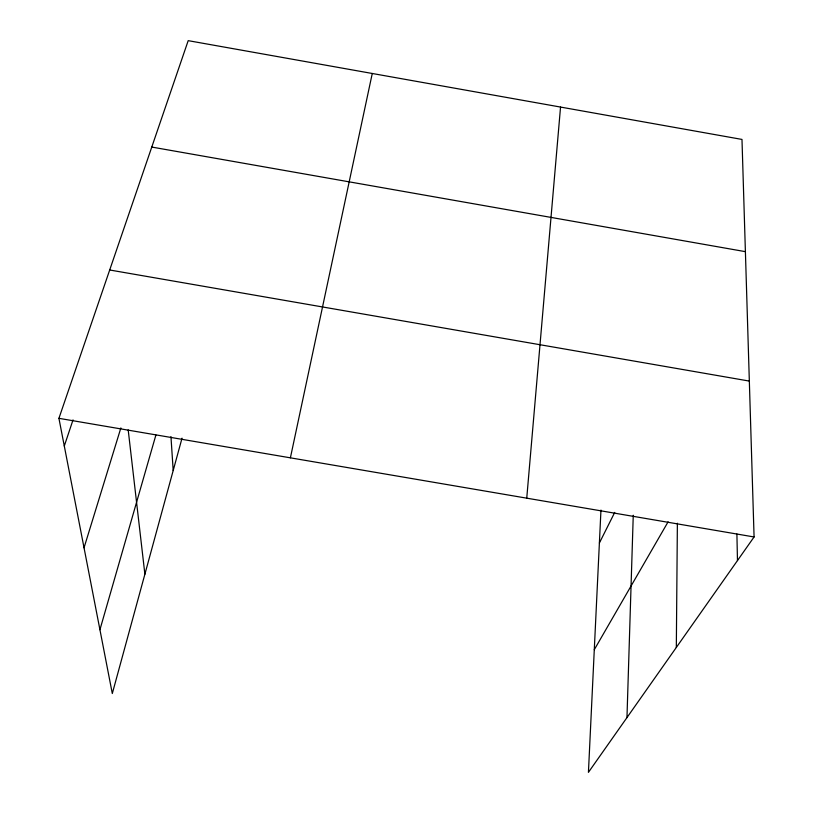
<?xml version="1.0" encoding="UTF-8"?>
<svg xmlns="http://www.w3.org/2000/svg" width="813" height="813" viewBox="0 0 813 813"><rect width="100%" height="100%" fill="white"/><g stroke="black" fill="none" stroke-linecap="round" stroke-linejoin="round"><path stroke-width="1.22" d="M676.325 647.463L677.381 523.247M626.965 717.594L633.256 515.259M600.959 510.086L588.429 772.35L754.078 536.966L741.984 139.429L188.199 40.65L58.922 418.329L112.306 693.53L182.031 438.166M526.743 498.166L560.543 107.072M290.393 457.831L372.263 73.485M99.928 629.719L155.893 435.046M84.034 547.799L120.873 427.933M64.288 446.022L73.028 419.894M599.394 542.993L614.719 512.414M594.293 649.689L668.113 521.804M58.922 418.329L754.078 536.966M109.694 269.987L749.342 381.084M151.777 147.062L745.399 251.654M128.19 429.884L144.887 574.212M170.954 436.652L173.199 470.524M736.903 534.019L737.472 560.564"/></g></svg>
